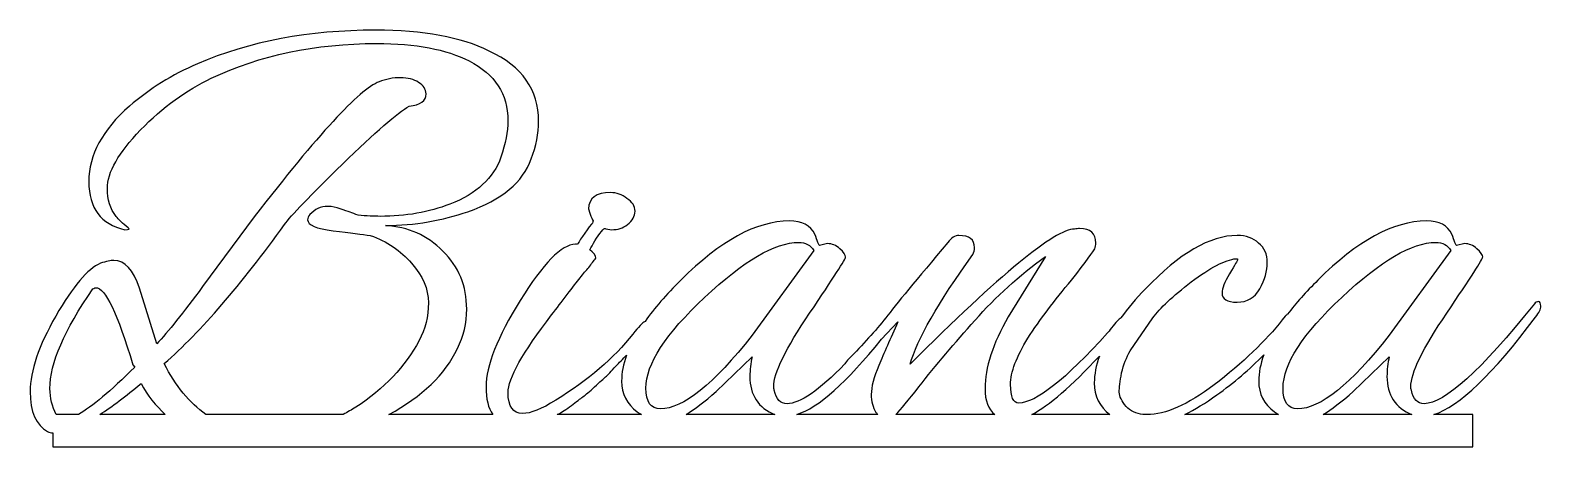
# Model space of a CAD drawing. Extents: x 44.4 to 124.2, y 165.1 to 187.1.
import ezdxf

# ---------------------------------------------------------------- set-up
doc = ezdxf.new("R2010")
doc.units = 0
doc.layers.add('Layer_1', color=7, linetype='CONTINUOUS')

msp = doc.modelspace()

# ---------------------------------------------------------------- linework, layer by layer
at = {"layer": 'Layer_1', "color": 7}
for points in [[(62.659949, 187.076098), (62.659949, 187.076098)], [(56.254825, 177.20769), (53.527412, 173.530535)], [(84.998498, 175.859419), (84.998498, 175.859419)], [(86.530877, 175.798233), (86.101479, 175.706181)], [(118.637513, 175.859419), (118.637513, 175.859419)], [(120.169342, 175.798233), (119.740494, 175.706181)], [(85.795005, 175.430574), (82.546692, 170.955808)], [(98.026471, 175.124097), (96.065247, 171.93697)], [(98.026471, 175.124097), (98.026471, 175.124097)], [(119.43402, 175.430574), (116.185707, 170.955808)], [(47.88848, 173.468799), (47.88848, 173.468799)], [(51.106476, 170.496093), (50.187047, 173.43848)], [(89.371289, 170.746345), (90.242209, 171.660813), (90.242209, 171.660813)], [(102.51116, 170.128434), (103.706193, 171.875234)], [(75.917227, 169.905743), (75.917227, 169.905743)], [(109.559547, 169.916214), (109.559547, 169.916214)], [(49.849704, 169.393112), (49.941757, 169.270743)], [(80.646654, 167.983105), (82.546692, 169.821957), (82.546692, 169.821957)], [(100.876255, 169.853377), (100.876255, 169.853377)], [(114.285669, 167.983105), (116.185707, 169.821957), (116.185707, 169.821957)], [(50.278549, 168.4125), (50.278549, 168.4125)], [(45.614167, 165.792575), (45.614167, 165.350499), (45.614167, 165.060008), (46.041358, 165.060008), (120.262495, 165.060008), (120.592122, 165.060008), (120.592122, 165.377508), (120.592122, 166.428675), (120.592122, 166.77043), (120.217847, 166.77043), (118.541049, 166.77043)], [(46.978423, 166.77043), (45.797171, 166.77043)], [(51.559023, 166.77043), (48.108416, 166.77043)], [(60.950077, 166.77043), (53.706008, 166.77043)], [(68.844033, 166.77043), (63.363297, 166.77043)], [(76.695543, 166.77043), (72.252747, 166.77043)], [(83.745036, 166.77043), (79.051988, 166.77043)], [(89.179465, 166.77043), (84.902034, 166.77043)], [(95.351425, 166.77043), (90.136376, 166.77043)], [(101.425265, 166.77043), (97.309892, 166.77043)], [(103.581067, 166.77043), (103.178681, 166.77043)], [(110.334558, 166.77043), (105.395118, 166.77043)], [(117.384048, 166.77043), (112.690453, 166.77043)]]:
    msp.add_lwpolyline(points, dxfattribs=at)
for points in [[(62.659949, 187.076098), (59.145864, 187.076098), (56.009402, 186.483412), (53.251255, 185.298428)], [(68.666541, 185.972564), (67.175098, 186.708072), (65.172929, 187.076098), (62.659949, 187.076098)], [(53.987127, 184.53224), (56.5614, 185.758084), (59.472647, 186.371093), (62.721132, 186.371093)], [(62.721132, 186.371093), (64.784636, 186.371093), (66.408895, 186.064588), (67.593876, 185.451667)], [(71.271584, 182.26454), (71.271584, 183.919429), (70.403153, 185.155336), (68.666541, 185.972564)], [(53.251255, 185.298428), (51.923256, 184.72637), (50.728547, 183.980431), (49.66615, 183.061047)], [(67.593876, 185.451667), (68.962736, 184.757022), (69.647153, 183.704578), (69.647153, 182.294856)], [(50.248233, 181.804825), (51.433216, 183.010244), (52.67956, 183.919319), (53.987127, 184.53224)], [(62.843503, 184.348133), (61.801536, 183.93952), (59.605466, 181.559436), (56.254825, 177.20769)], [(63.977353, 184.563107), (63.589168, 184.563107), (63.211256, 184.491149), (62.843503, 184.348133)], [(64.927647, 184.317816), (64.68248, 184.481262), (64.365536, 184.563107), (63.977353, 184.563107)], [(65.326175, 183.704866), (65.326175, 183.950033), (65.193246, 184.15437), (64.927647, 184.317816)], [(64.437065, 183.061047), (65.029557, 183.12234), (65.326175, 183.337114), (65.326175, 183.704866)], [(49.66615, 183.061047), (48.236, 181.81477), (47.52082, 180.487132), (47.52082, 179.077412)], [(60.913145, 179.996842), (62.649758, 181.692588), (63.824144, 182.713724), (64.437065, 183.061047)], [(69.647153, 182.294856), (69.647153, 181.722797), (69.52466, 181.079576), (69.279493, 180.364501)], [(70.873056, 180.272449), (71.138658, 180.946661), (71.271584, 181.610758), (71.271584, 182.26454)], [(48.501433, 178.709753), (48.501433, 179.567844), (49.083682, 180.599417), (50.248233, 181.804825)], [(69.279493, 180.364501), (68.891308, 179.261241), (67.992103, 178.433458), (66.582397, 177.881826)], [(67.53269, 177.48385), (69.330595, 178.117202), (70.444013, 179.046605), (70.873056, 180.272449)], [(57.84839, 176.809161), (58.175279, 177.258637), (59.196963, 178.321508), (60.913145, 179.996842)], [(47.52082, 179.077412), (47.52082, 177.667693), (48.154155, 176.819584), (49.420859, 176.533555)], [(48.961147, 177.23856), (48.654676, 177.626745), (48.501433, 178.117261), (48.501433, 178.709753)], [(66.582397, 177.881826), (65.479137, 177.452781), (64.253666, 177.23856), (62.905239, 177.23856)], [(75.074419, 178.492022), (74.298051, 178.492022), (73.909702, 178.205843), (73.909702, 177.633781)], [(75.932659, 178.185548), (75.66706, 178.389857), (75.380881, 178.492022), (75.074419, 178.492022)], [(76.361507, 177.511409), (76.361507, 177.777009), (76.218692, 178.001672), (75.932659, 178.185548)], [(49.604414, 176.625607), (49.297954, 176.870779), (49.083728, 177.075114), (48.961147, 177.23856)], [(59.196661, 177.330612), (59.114941, 177.248889), (59.074293, 177.156608), (59.074293, 177.054452)], [(60.146957, 177.759457), (59.758775, 177.759457), (59.441831, 177.616642), (59.196661, 177.330612)], [(60.790226, 177.637089), (60.58592, 177.718809), (60.371696, 177.759457), (60.146957, 177.759457)], [(61.311674, 177.452981), (61.189091, 177.493844), (61.014966, 177.555363), (60.790226, 177.637089)], [(61.740519, 177.299743), (61.577085, 177.361036), (61.43426, 177.412121), (61.311674, 177.452981)], [(62.905239, 177.23856), (62.578347, 177.23856), (62.190006, 177.25888), (61.740519, 177.299743)], [(63.180846, 176.747978), (64.733579, 176.768411), (66.184261, 177.013945), (67.53269, 177.48385)], [(73.909702, 177.633781), (74.080946, 176.964409), (74.251543, 177.03221), (74.057978, 176.817431)], [(75.962978, 176.806407), (76.228578, 177.010713), (76.361507, 177.24581), (76.361507, 177.511409)], [(49.420859, 176.533555), (49.645598, 176.533555), (49.70657, 176.564317), (49.604414, 176.625607)], [(51.504452, 169.454298), (53.445373, 171.17048), (55.560146, 173.621969), (57.84839, 176.809161)], [(59.074293, 177.054452), (59.074293, 176.788853), (59.523613, 176.594955), (60.422564, 176.472369)], [(60.422564, 176.472369), (61.321518, 176.370216), (61.975176, 176.288371), (62.383789, 176.227078)], [(66.214735, 175.399704), (65.397507, 176.237365), (64.38626, 176.686685), (63.180846, 176.747978)], [(74.057978, 176.817431), (73.774181, 176.496798), (73.341673, 175.796627), (73.317145, 175.756893)], [(73.966476, 175.466402), (74.110108, 175.721539), (74.361286, 176.165779), (74.587145, 176.439298)], [(74.587145, 176.439298), (74.723134, 176.60398), (74.723363, 176.590419), (74.778416, 176.595841)], [(74.778416, 176.595841), (74.794474, 176.597534), (75.011006, 176.530797), (75.135605, 176.530797)], [(75.135605, 176.530797), (75.442064, 176.530797), (75.717809, 176.622531), (75.962978, 176.806407)], [(84.507917, 176.993269), (82.771305, 176.993269), (80.861416, 175.951268), (78.777482, 173.867325)], [(85.856741, 176.288264), (85.632002, 176.758172), (85.182131, 176.993269), (84.507917, 176.993269)], [(86.00998, 175.859419), (85.969119, 175.982002), (85.918034, 176.124818), (85.856741, 176.288264)], [(99.55885, 176.564424), (98.537313, 176.564424), (95.646387, 174.18434), (90.886029, 169.423979)], [(99.834457, 176.59474), (99.752734, 176.59474), (99.661004, 176.584863), (99.55885, 176.564424)], [(100.692701, 175.828549), (100.692701, 176.339321), (100.406519, 176.59474), (99.834457, 176.59474)], [(118.146932, 176.993269), (116.410319, 176.993269), (114.499881, 175.951265), (112.415947, 173.867325)], [(119.495203, 176.288264), (119.270464, 176.758172), (118.821146, 176.993269), (118.146932, 176.993269)], [(119.648441, 175.859419), (119.607581, 175.982002), (119.556496, 176.124818), (119.495203, 176.288264)], [(62.383789, 176.227078), (63.26231, 175.920619), (63.987926, 175.430102), (64.559987, 174.755885)], [(73.212966, 175.767366), (72.477458, 175.746933), (71.506859, 174.756012), (70.301445, 172.79466)], [(73.317145, 175.756893), (73.282144, 175.76138), (73.246844, 175.767366), (73.212966, 175.767366)], [(80.033701, 172.947899), (82.097205, 174.88882), (83.752224, 175.859419), (84.998498, 175.859419)], [(84.998498, 175.859419), (85.366253, 175.859419), (85.631559, 175.716603), (85.795005, 175.430574)], [(86.101479, 175.706181), (86.081046, 175.706181), (86.05084, 175.757266), (86.00998, 175.859419)], [(87.174146, 175.522076), (86.969837, 175.705949), (86.755613, 175.798233), (86.530877, 175.798233)], [(87.48062, 175.093231), (87.48062, 175.195378), (87.378453, 175.338197), (87.174146, 175.522076)], [(92.877569, 175.859419), (91.22268, 173.898067), (90.130139, 172.569879), (89.59894, 171.875234)], [(93.460203, 176.227078), (93.255897, 176.227078), (93.061446, 176.104588), (92.877569, 175.859419)], [(94.287577, 175.583812), (94.287577, 176.012857), (94.011835, 176.227078), (93.460203, 176.227078)], [(94.195525, 175.215599), (94.256818, 175.338183), (94.287577, 175.461226), (94.287577, 175.583812)], [(99.405612, 173.867325), (100.18198, 174.868435), (100.590655, 175.419923), (100.631515, 175.522076)], [(100.631515, 175.522076), (100.672378, 175.624229), (100.692701, 175.726396), (100.692701, 175.828549)], [(108.15009, 176.227078), (106.71994, 176.227078), (105.10612, 175.287239), (103.308215, 173.407613)], [(109.28394, 175.828549), (108.997911, 176.094149), (108.619996, 176.227078), (108.15009, 176.227078)], [(109.743655, 174.786754), (109.743655, 175.23623), (109.590403, 175.583383), (109.28394, 175.828549)], [(113.672716, 172.947899), (115.73622, 174.88882), (117.391239, 175.859419), (118.637513, 175.859419)], [(118.637513, 175.859419), (119.005265, 175.859419), (119.270574, 175.716603), (119.43402, 175.430574)], [(119.740494, 175.706181), (119.720061, 175.706181), (119.689304, 175.757266), (119.648441, 175.859419)], [(120.813158, 175.522076), (120.608858, 175.705949), (120.394067, 175.798233), (120.169342, 175.798233)], [(121.119635, 175.093231), (121.119635, 175.195378), (121.017476, 175.338197), (120.813158, 175.522076)], [(48.13377, 174.755885), (47.459556, 174.469858), (46.672971, 173.540455), (45.77402, 171.967286)], [(48.838225, 174.909123), (48.674779, 174.909123), (48.44023, 174.858041), (48.13377, 174.755885)], [(50.187047, 173.43848), (49.880588, 174.419157), (49.430717, 174.909123), (48.838225, 174.909123)], [(64.559987, 174.755885), (65.152479, 174.102103), (65.448547, 173.407797), (65.448547, 172.672292)], [(67.471507, 172.334949), (67.471507, 173.560792), (67.052396, 174.582476), (66.214735, 175.399704)], [(73.917968, 174.541464), (74.060984, 174.725337), (74.183474, 174.889029), (74.28563, 175.032045)], [(74.28563, 175.032045), (74.28563, 175.176881), (74.175058, 175.321622), (73.966476, 175.466402)], [(85.580581, 172.120525), (86.847285, 174.000153), (87.48062, 174.991072), (87.48062, 175.093231)], [(90.886029, 169.423979), (91.253781, 170.731548), (92.356759, 172.661759), (94.195525, 175.215599)], [(94.318447, 171.752865), (95.401274, 172.978709), (96.637181, 174.10256), (98.026471, 175.124097)], [(105.729154, 173.775273), (106.730261, 174.53121), (107.516845, 174.939885), (108.088907, 175.001175)], [(108.180959, 174.939992), (108.180959, 174.919559), (108.037585, 174.674576), (107.751564, 174.204671)], [(108.088907, 175.001175), (108.1502, 175.001175), (108.180959, 174.980855), (108.180959, 174.939992)], [(109.345126, 173.407613), (109.610725, 173.897949), (109.743655, 174.357709), (109.743655, 174.786754)], [(119.219596, 172.120525), (120.486303, 174.000153), (121.119635, 174.991069), (121.119635, 175.093231)], [(72.784118, 173.101137), (73.07015, 173.489322), (73.29481, 173.785941), (73.458256, 173.990247)], [(73.458256, 173.990247), (73.621702, 174.194556), (73.774955, 174.378017), (73.917968, 174.541464)], [(107.751564, 174.204671), (107.485962, 173.755192), (107.353585, 173.417928), (107.353585, 173.193189)], [(45.467544, 168.13634), (45.467544, 169.464337), (46.223372, 171.221526), (47.735242, 173.407613)], [(47.735242, 173.407613), (47.816979, 173.448476), (47.86805, 173.468799), (47.88848, 173.468799)], [(47.88848, 173.468799), (48.378818, 173.468799), (49.032476, 172.110401), (49.849704, 169.393112)], [(53.527412, 173.530535), (52.505878, 172.141245), (51.698968, 171.129448), (51.106476, 170.496093)], [(71.956744, 172.028472), (72.222343, 172.375795), (72.498088, 172.733384), (72.784118, 173.101137)], [(78.777482, 173.867325), (78.004185, 173.101611), (77.374815, 172.375868), (76.888467, 171.688925)], [(97.107045, 170.802569), (97.740397, 171.783244), (98.506661, 172.80493), (99.405612, 173.867325)], [(103.308215, 173.407613), (102.801296, 172.877651), (102.368587, 172.36616), (102.004591, 171.871926)], [(103.706193, 171.875234), (104.073949, 172.386003), (104.74848, 173.019338), (105.729154, 173.775273)], [(107.353585, 173.193189), (107.353585, 172.866297), (107.618891, 172.702608), (108.15009, 172.702608)], [(108.15009, 172.702608), (108.681289, 172.702608), (109.079527, 172.937705), (109.345126, 173.407613)], [(112.415947, 173.867325), (111.784658, 173.242231), (111.25086, 172.644069), (110.810808, 172.071466)], [(65.448547, 172.672292), (65.448547, 171.936784), (65.285408, 171.272692), (64.958516, 170.680201)], [(66.980923, 170.251353), (67.307816, 170.905143), (67.471507, 171.599444), (67.471507, 172.334949)], [(70.301445, 172.79466), (69.096032, 170.853742), (68.493459, 169.331653), (68.493459, 168.228395)], [(76.938629, 168.167209), (76.938629, 169.433916), (77.970199, 171.02741), (80.033701, 172.947899)], [(110.577644, 168.167209), (110.577644, 169.433916), (111.609214, 171.02741), (113.672716, 172.947899)], [(123.847047, 172.611106), (121.027611, 169.097022), (119.08696, 167.339835), (118.024563, 167.339835)], [(124.061471, 172.733477), (123.979748, 172.733477), (123.908346, 172.692829), (123.847047, 172.611106)], [(123.908233, 171.906103), (124.092112, 172.15127), (124.184393, 172.345171), (124.184393, 172.488187)], [(124.184393, 172.488187), (124.184393, 172.651633), (124.143194, 172.733477), (124.061471, 172.733477)], [(45.77402, 171.967286), (44.875069, 170.394121), (44.425195, 169.065932), (44.425195, 167.983105)], [(69.658176, 167.921919), (69.658176, 168.677854), (70.424441, 170.046691), (71.956744, 172.028472)], [(76.888467, 171.688925), (76.75098, 171.611339), (76.537888, 171.38942), (76.246855, 171.017544)], [(83.680543, 168.228395), (83.680543, 168.9639), (84.313875, 170.261329), (85.580581, 172.120525)], [(89.59894, 171.875234), (89.047312, 171.180589), (88.393103, 170.455524), (87.637166, 169.699589)], [(90.242209, 171.660813), (89.833594, 170.761862), (89.496316, 169.995595), (89.230731, 169.362243)], [(91.345743, 168.228395), (92.244695, 169.372516), (93.235619, 170.547452), (94.318447, 171.752865)], [(96.065247, 171.93697), (95.248019, 170.50682), (94.839344, 169.2396), (94.839344, 168.13634)], [(102.004591, 171.871926), (101.913004, 171.804012), (101.751632, 171.632207), (101.520075, 171.354336)], [(110.693951, 171.967286), (109.87672, 170.884459), (108.71222, 169.740282), (107.200347, 168.534869)], [(110.810808, 172.071466), (110.769569, 172.043441), (110.730078, 172.010639), (110.693951, 171.967286)], [(117.319558, 168.228395), (117.319558, 168.9639), (117.95289, 170.261329), (119.219596, 172.120525)], [(118.541049, 166.77043), (119.868744, 167.188799), (121.656864, 168.898413), (123.908233, 171.906103)], [(76.246855, 171.017544), (75.245747, 169.750837), (73.887347, 168.58579), (72.171168, 167.52339)], [(82.546692, 170.955808), (80.503621, 168.361105), (78.889798, 167.064228), (77.704817, 167.064228)], [(84.902034, 166.77043), (86.047679, 167.131431), (87.537908, 168.457424), (89.371289, 170.746345)], [(96.187618, 168.351314), (96.187618, 169.005099), (96.494123, 169.821895), (97.107045, 170.802569)], [(101.305651, 171.07873), (99.0787, 168.60661), (97.515415, 167.370702), (96.616464, 167.370702)], [(101.520075, 171.354336), (101.417922, 171.21132), (101.346514, 171.11959), (101.305651, 171.07873)], [(116.185707, 170.955808), (114.142636, 168.361105), (112.528265, 167.064228), (111.343282, 167.064228)], [(64.958516, 170.680201), (64.223008, 169.290911), (63.109043, 168.115975), (61.6176, 167.155731)], [(63.363297, 166.77043), (65.120531, 167.717226), (66.331352, 168.875802), (66.980923, 170.251353)], [(75.358295, 169.331926), (75.499285, 169.472919), (75.731559, 169.715111), (75.917227, 169.905743)], [(75.917227, 169.905743), (75.741931, 169.425057), (75.651541, 168.967436), (75.651541, 168.534869)], [(102.051445, 168.964267), (102.153601, 169.41374), (102.306854, 169.801541), (102.51116, 170.128434)], [(107.077425, 167.799547), (107.979554, 168.443928), (108.805235, 169.150906), (109.559547, 169.916214)], [(109.559547, 169.916214), (109.381691, 169.431681), (109.290005, 168.970583), (109.290005, 168.534869)], [(49.941757, 169.270743), (48.669377, 167.998364), (47.686234, 167.172029), (46.978423, 166.77043)], [(53.706008, 166.77043), (52.832037, 167.386955), (52.096839, 168.279235), (51.504452, 169.454298)], [(74.806528, 168.749293), (74.908681, 168.851446), (75.092693, 169.045897), (75.358295, 169.331926)], [(82.546692, 169.821957), (82.464969, 169.474635), (82.424324, 169.127485), (82.424324, 168.780159)], [(87.443688, 169.43776), (86.07567, 168.041208), (85.055292, 167.339835), (84.385548, 167.339835)], [(87.637166, 169.699589), (87.546674, 169.609097), (87.48408, 169.521989), (87.443688, 169.43776)], [(89.230731, 169.362243), (88.965128, 168.728891), (88.832752, 168.218049), (88.832752, 167.829866)], [(97.309892, 166.77043), (98.210988, 167.234516), (99.400337, 168.263602), (100.876255, 169.853377)], [(100.876255, 169.853377), (100.699753, 169.361153), (100.611119, 168.890915), (100.611119, 168.442816)], [(116.185707, 169.821957), (116.103984, 169.474635), (116.062785, 169.127485), (116.062785, 168.780159)], [(48.108416, 166.77043), (48.7424, 167.187297), (49.463932, 167.732333), (50.278549, 168.4125)], [(50.278549, 168.4125), (50.617162, 167.770919), (51.045951, 167.225462), (51.559023, 166.77043)], [(74.224444, 168.228395), (74.510474, 168.493994), (74.704375, 168.66757), (74.806528, 168.749293)], [(75.651541, 168.534869), (75.651541, 167.860654), (75.927286, 167.319603), (76.478915, 166.91099)], [(82.424324, 168.780159), (82.424324, 167.789971), (82.865581, 167.121017), (83.745036, 166.77043)], [(96.616464, 167.370702), (96.330431, 167.370702), (96.187618, 167.697532), (96.187618, 168.351314)], [(100.611119, 168.442816), (100.611119, 167.73272), (100.883585, 167.17583), (101.425265, 166.77043)], [(101.929077, 167.952785), (101.929077, 168.177525), (101.969722, 168.514789), (102.051445, 168.964267)], [(107.200347, 168.534869), (105.775311, 167.417949), (104.570474, 166.834581), (103.581067, 166.77043)], [(109.290005, 168.534869), (109.290005, 167.860654), (109.566301, 167.319603), (110.11793, 166.91099)], [(116.062785, 168.780159), (116.062785, 167.789957), (116.504568, 167.121012), (117.384048, 166.77043)], [(44.425195, 167.983105), (44.425195, 166.900274), (44.731703, 166.195532), (45.344622, 165.868642)], [(45.797171, 166.77043), (45.581, 167.184946), (45.467544, 167.638683), (45.467544, 168.13634)], [(68.493459, 168.228395), (68.493459, 167.591171), (68.611341, 167.106522), (68.844033, 166.77043)], [(70.424367, 166.818938), (69.913599, 166.818938), (69.658176, 167.186411), (69.658176, 167.921919)], [(72.171168, 167.52339), (71.43566, 167.053484), (70.853413, 166.818938), (70.424367, 166.818938)], [(72.998542, 167.247783), (73.264141, 167.452089), (73.468478, 167.605342), (73.611492, 167.707495)], [(73.611492, 167.707495), (73.754511, 167.809648), (73.958845, 167.983226), (74.224444, 168.228395)], [(77.704817, 167.064228), (77.194049, 167.064228), (76.938629, 167.431704), (76.938629, 168.167209)], [(79.051988, 166.77043), (79.49815, 167.035857), (80.028632, 167.438407), (80.646654, 167.983105)], [(83.711409, 168.044841), (83.690976, 168.106134), (83.680543, 168.167102), (83.680543, 168.228395)], [(84.385548, 167.339835), (84.038226, 167.339835), (83.813563, 167.574932), (83.711409, 168.044841)], [(88.832752, 167.829866), (88.832752, 167.462114), (88.914046, 167.14572), (89.077492, 166.880121)], [(90.136376, 166.77043), (90.397782, 167.036283), (90.789816, 167.504396), (91.345743, 168.228395)], [(94.839344, 168.13634), (94.839344, 167.492845), (95.010839, 167.038594), (95.351425, 166.77043)], [(102.296736, 167.186597), (102.051567, 167.472627), (101.929077, 167.728049), (101.929077, 167.952785)], [(105.395118, 166.77043), (105.918279, 167.031886), (106.478194, 167.373787), (107.077425, 167.799547)], [(111.343282, 167.064228), (110.832513, 167.064228), (110.577644, 167.431704), (110.577644, 168.167209)], [(112.690453, 166.77043), (113.136615, 167.035857), (113.667647, 167.438407), (114.285669, 167.983105)], [(117.350424, 168.044841), (117.329991, 168.106134), (117.319558, 168.167102), (117.319558, 168.228395)], [(118.024563, 167.339835), (117.677238, 167.339835), (117.452577, 167.574932), (117.350424, 168.044841)], [(61.6176, 167.155731), (61.395257, 167.015621), (61.172877, 166.889649), (60.950077, 166.77043)], [(72.252747, 166.77043), (72.26477, 166.775284), (72.28172, 166.783327), (72.293536, 166.788068)], [(72.293536, 166.788068), (72.497846, 166.890222), (72.732942, 167.043474), (72.998542, 167.247783)], [(76.478915, 166.91099), (76.550706, 166.860139), (76.622876, 166.813835), (76.695543, 166.77043)], [(89.077492, 166.880121), (89.108844, 166.838318), (89.144548, 166.805106), (89.179465, 166.77043)], [(103.178681, 166.77043), (102.813479, 166.809529), (102.518938, 166.947301), (102.296736, 167.186597)], [(110.11793, 166.91099), (110.189721, 166.860139), (110.261891, 166.813835), (110.334558, 166.77043)], [(45.344622, 165.868642), (45.424584, 165.82866), (45.516817, 165.806474), (45.614167, 165.792575)]]:
    msp.add_open_spline(points, degree=3, dxfattribs=at)

doc.saveas('drawing.dxf')
